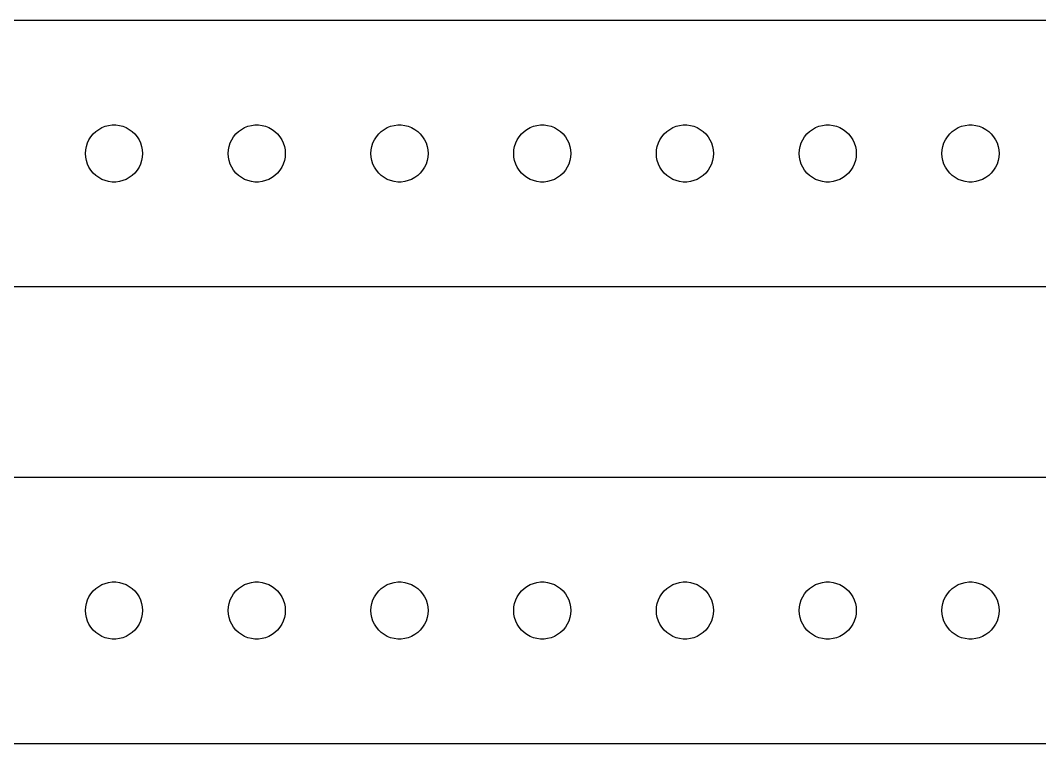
# Model space of a CAD drawing. Header units: metres. Extents: x -217 to 217, y 17 to 55.
# Drawn here: x -162.4 to -108.9, y 17 to 55 of the extents above; entities that cross this region are included whole.
import ezdxf

# ---------------------------------------------------------------- set-up
doc = ezdxf.new("R2010")
doc.units = ezdxf.units.M

msp = doc.modelspace()

# ---------------------------------------------------------------- linework, layer by layer
for p, q in [((212.314, 54.9901), (-212.314, 54.9901)), ((-158.304, 49.2665), (-158.139, 49.3572)), ((-158.139, 49.3572), (-157.964, 49.4266)), ((-157.964, 49.4266), (-157.781, 49.4734)), ((-157.781, 49.4734), (-157.594, 49.497)), ((-157.594, 49.497), (-157.406, 49.497)), ((-157.406, 49.497), (-157.219, 49.4734)), ((-157.219, 49.4734), (-157.036, 49.4266)), ((-157.036, 49.4266), (-156.861, 49.3572)), ((-156.861, 49.3572), (-156.696, 49.2665)), ((-150.804, 49.2665), (-150.639, 49.3572)), ((-150.639, 49.3572), (-150.464, 49.4266)), ((-150.464, 49.4266), (-150.281, 49.4734)), ((-150.281, 49.4734), (-150.094, 49.497)), ((-150.094, 49.497), (-149.906, 49.497)), ((-149.906, 49.497), (-149.719, 49.4734)), ((-149.719, 49.4734), (-149.536, 49.4266)), ((-149.536, 49.4266), (-149.361, 49.3572)), ((-149.361, 49.3572), (-149.196, 49.2665)), ((-143.304, 49.2665), (-143.139, 49.3572)), ((-143.139, 49.3572), (-142.964, 49.4266)), ((-142.964, 49.4266), (-142.781, 49.4734)), ((-142.781, 49.4734), (-142.594, 49.497)), ((-142.594, 49.497), (-142.406, 49.497)), ((-142.406, 49.497), (-142.219, 49.4734)), ((-142.219, 49.4734), (-142.036, 49.4266)), ((-142.036, 49.4266), (-141.861, 49.3572)), ((-141.861, 49.3572), (-141.696, 49.2665)), ((-135.804, 49.2665), (-135.639, 49.3572)), ((-135.639, 49.3572), (-135.464, 49.4266)), ((-135.464, 49.4266), (-135.281, 49.4734)), ((-135.281, 49.4734), (-135.094, 49.497)), ((-135.094, 49.497), (-134.906, 49.497)), ((-134.906, 49.497), (-134.719, 49.4734)), ((-134.719, 49.4734), (-134.536, 49.4266)), ((-134.536, 49.4266), (-134.361, 49.3572)), ((-134.361, 49.3572), (-134.196, 49.2665)), ((-128.304, 49.2665), (-128.139, 49.3572)), ((-128.139, 49.3572), (-127.964, 49.4266)), ((-127.964, 49.4266), (-127.781, 49.4734)), ((-127.781, 49.4734), (-127.594, 49.497)), ((-127.594, 49.497), (-127.406, 49.497)), ((-127.406, 49.497), (-127.219, 49.4734)), ((-127.219, 49.4734), (-127.036, 49.4266)), ((-127.036, 49.4266), (-126.861, 49.3572)), ((-126.861, 49.3572), (-126.696, 49.2665)), ((-120.804, 49.2665), (-120.639, 49.3572)), ((-120.639, 49.3572), (-120.464, 49.4266)), ((-120.464, 49.4266), (-120.281, 49.4734)), ((-120.281, 49.4734), (-120.094, 49.497)), ((-120.094, 49.497), (-119.906, 49.497)), ((-119.906, 49.497), (-119.719, 49.4734)), ((-119.719, 49.4734), (-119.536, 49.4266)), ((-119.536, 49.4266), (-119.361, 49.3572)), ((-119.361, 49.3572), (-119.196, 49.2665)), ((-113.304, 49.2665), (-113.139, 49.3572)), ((-113.139, 49.3572), (-112.964, 49.4266)), ((-112.964, 49.4266), (-112.781, 49.4734)), ((-112.781, 49.4734), (-112.594, 49.497)), ((-112.594, 49.497), (-112.406, 49.497)), ((-112.406, 49.497), (-112.219, 49.4734)), ((-112.219, 49.4734), (-112.036, 49.4266)), ((-112.036, 49.4266), (-111.861, 49.3572)), ((-111.861, 49.3572), (-111.696, 49.2665)), ((-158.814, 48.7226), (-158.714, 48.8817)), ((-158.714, 48.8817), (-158.593, 49.0268)), ((-158.593, 49.0268), (-158.456, 49.1558)), ((-158.456, 49.1558), (-158.304, 49.2665)), ((-156.696, 49.2665), (-156.544, 49.1558)), ((-156.544, 49.1558), (-156.407, 49.0268)), ((-156.407, 49.0268), (-156.286, 48.8817)), ((-156.286, 48.8817), (-156.186, 48.7226)), ((-151.314, 48.7226), (-151.214, 48.8817)), ((-151.214, 48.8817), (-151.093, 49.0268)), ((-151.093, 49.0268), (-150.956, 49.1558)), ((-150.956, 49.1558), (-150.804, 49.2665)), ((-149.196, 49.2665), (-149.044, 49.1558)), ((-149.044, 49.1558), (-148.907, 49.0268)), ((-148.907, 49.0268), (-148.786, 48.8817)), ((-148.786, 48.8817), (-148.686, 48.7226)), ((-143.814, 48.7226), (-143.714, 48.8817)), ((-143.714, 48.8817), (-143.593, 49.0268)), ((-143.593, 49.0268), (-143.456, 49.1558)), ((-143.456, 49.1558), (-143.304, 49.2665)), ((-141.696, 49.2665), (-141.544, 49.1558)), ((-141.544, 49.1558), (-141.407, 49.0268)), ((-141.407, 49.0268), (-141.286, 48.8817)), ((-141.286, 48.8817), (-141.186, 48.7226)), ((-136.314, 48.7226), (-136.214, 48.8817)), ((-136.214, 48.8817), (-136.093, 49.0268)), ((-136.093, 49.0268), (-135.956, 49.1558)), ((-135.956, 49.1558), (-135.804, 49.2665)), ((-134.196, 49.2665), (-134.044, 49.1558)), ((-134.044, 49.1558), (-133.907, 49.0268)), ((-133.907, 49.0268), (-133.786, 48.8817)), ((-133.786, 48.8817), (-133.686, 48.7226)), ((-128.814, 48.7226), (-128.714, 48.8817)), ((-128.714, 48.8817), (-128.593, 49.0268)), ((-128.593, 49.0268), (-128.456, 49.1558)), ((-128.456, 49.1558), (-128.304, 49.2665)), ((-126.696, 49.2665), (-126.544, 49.1558)), ((-126.544, 49.1558), (-126.407, 49.0268)), ((-126.407, 49.0268), (-126.286, 48.8817)), ((-126.286, 48.8817), (-126.186, 48.7226)), ((-121.314, 48.7226), (-121.214, 48.8817)), ((-121.214, 48.8817), (-121.093, 49.0268)), ((-121.093, 49.0268), (-120.956, 49.1558)), ((-120.956, 49.1558), (-120.804, 49.2665)), ((-119.196, 49.2665), (-119.044, 49.1558)), ((-119.044, 49.1558), (-118.907, 49.0268)), ((-118.907, 49.0268), (-118.786, 48.8817)), ((-118.786, 48.8817), (-118.686, 48.7226)), ((-113.814, 48.7226), (-113.714, 48.8817)), ((-113.714, 48.8817), (-113.593, 49.0268)), ((-113.593, 49.0268), (-113.456, 49.1558)), ((-113.456, 49.1558), (-113.304, 49.2665)), ((-111.696, 49.2665), (-111.544, 49.1558)), ((-111.544, 49.1558), (-111.407, 49.0268)), ((-111.407, 49.0268), (-111.286, 48.8817)), ((-111.286, 48.8817), (-111.186, 48.7226)), ((-158.988, 48.188), (-158.953, 48.373)), ((-158.953, 48.373), (-158.895, 48.5522)), ((-158.895, 48.5522), (-158.814, 48.7226)), ((-156.186, 48.7226), (-156.105, 48.5522)), ((-156.105, 48.5522), (-156.047, 48.373)), ((-156.047, 48.373), (-156.012, 48.188)), ((-151.488, 48.188), (-151.453, 48.373)), ((-151.453, 48.373), (-151.395, 48.5522)), ((-151.395, 48.5522), (-151.314, 48.7226)), ((-148.686, 48.7226), (-148.605, 48.5522)), ((-148.605, 48.5522), (-148.547, 48.373)), ((-148.547, 48.373), (-148.512, 48.188)), ((-143.988, 48.188), (-143.953, 48.373)), ((-143.953, 48.373), (-143.895, 48.5522)), ((-143.895, 48.5522), (-143.814, 48.7226)), ((-141.186, 48.7226), (-141.105, 48.5522)), ((-141.105, 48.5522), (-141.047, 48.373)), ((-141.047, 48.373), (-141.012, 48.188)), ((-136.488, 48.188), (-136.453, 48.373)), ((-136.453, 48.373), (-136.395, 48.5522)), ((-136.395, 48.5522), (-136.314, 48.7226)), ((-133.686, 48.7226), (-133.605, 48.5522)), ((-133.605, 48.5522), (-133.547, 48.373)), ((-133.547, 48.373), (-133.512, 48.188)), ((-128.988, 48.188), (-128.953, 48.373)), ((-128.953, 48.373), (-128.895, 48.5522)), ((-128.895, 48.5522), (-128.814, 48.7226)), ((-126.186, 48.7226), (-126.105, 48.5522)), ((-126.105, 48.5522), (-126.047, 48.373)), ((-126.047, 48.373), (-126.012, 48.188)), ((-121.488, 48.188), (-121.453, 48.373)), ((-121.453, 48.373), (-121.395, 48.5522)), ((-121.395, 48.5522), (-121.314, 48.7226)), ((-118.686, 48.7226), (-118.605, 48.5522)), ((-118.605, 48.5522), (-118.547, 48.373)), ((-118.547, 48.373), (-118.512, 48.188)), ((-113.988, 48.188), (-113.953, 48.373)), ((-113.953, 48.373), (-113.895, 48.5522)), ((-113.895, 48.5522), (-113.814, 48.7226)), ((-111.186, 48.7226), (-111.105, 48.5522)), ((-111.105, 48.5522), (-111.047, 48.373)), ((-111.047, 48.373), (-111.012, 48.188)), ((-159, 48), (-158.988, 48.188)), ((-158.988, 47.812), (-159, 48)), ((-158.953, 47.627), (-158.988, 47.812)), ((-156.012, 47.812), (-156.047, 47.627)), ((-156.012, 48.188), (-156, 48)), ((-156, 48), (-156.012, 47.812)), ((-151.5, 48), (-151.488, 48.188)), ((-151.488, 47.812), (-151.5, 48)), ((-151.453, 47.627), (-151.488, 47.812)), ((-148.512, 47.812), (-148.547, 47.627)), ((-148.512, 48.188), (-148.5, 48)), ((-148.5, 48), (-148.512, 47.812)), ((-144, 48), (-143.988, 48.188)), ((-143.988, 47.812), (-144, 48)), ((-143.953, 47.627), (-143.988, 47.812)), ((-141.012, 47.812), (-141.047, 47.627)), ((-141.012, 48.188), (-141, 48)), ((-141, 48), (-141.012, 47.812)), ((-136.5, 48), (-136.488, 48.188)), ((-136.488, 47.812), (-136.5, 48)), ((-136.453, 47.627), (-136.488, 47.812)), ((-133.512, 47.812), (-133.547, 47.627)), ((-133.512, 48.188), (-133.5, 48)), ((-133.5, 48), (-133.512, 47.812)), ((-129, 48), (-128.988, 48.188)), ((-128.988, 47.812), (-129, 48)), ((-128.953, 47.627), (-128.988, 47.812)), ((-126.012, 47.812), (-126.047, 47.627)), ((-126.012, 48.188), (-126, 48)), ((-126, 48), (-126.012, 47.812)), ((-121.5, 48), (-121.488, 48.188)), ((-121.488, 47.812), (-121.5, 48)), ((-121.453, 47.627), (-121.488, 47.812)), ((-118.512, 47.812), (-118.547, 47.627)), ((-118.512, 48.188), (-118.5, 48)), ((-118.5, 48), (-118.512, 47.812)), ((-114, 48), (-113.988, 48.188)), ((-113.988, 47.812), (-114, 48)), ((-113.953, 47.627), (-113.988, 47.812)), ((-111.012, 47.812), (-111.047, 47.627)), ((-111.012, 48.188), (-111, 48)), ((-111, 48), (-111.012, 47.812)), ((-158.895, 47.4478), (-158.953, 47.627)), ((-158.814, 47.2774), (-158.895, 47.4478)), ((-158.714, 47.1183), (-158.814, 47.2774)), ((-156.186, 47.2774), (-156.286, 47.1183)), ((-156.105, 47.4478), (-156.186, 47.2774)), ((-156.047, 47.627), (-156.105, 47.4478)), ((-151.395, 47.4478), (-151.453, 47.627)), ((-151.314, 47.2774), (-151.395, 47.4478)), ((-151.214, 47.1183), (-151.314, 47.2774)), ((-148.686, 47.2774), (-148.786, 47.1183)), ((-148.605, 47.4478), (-148.686, 47.2774)), ((-148.547, 47.627), (-148.605, 47.4478)), ((-143.895, 47.4478), (-143.953, 47.627)), ((-143.814, 47.2774), (-143.895, 47.4478)), ((-143.714, 47.1183), (-143.814, 47.2774)), ((-141.186, 47.2774), (-141.286, 47.1183)), ((-141.105, 47.4478), (-141.186, 47.2774)), ((-141.047, 47.627), (-141.105, 47.4478)), ((-136.395, 47.4478), (-136.453, 47.627)), ((-136.314, 47.2774), (-136.395, 47.4478)), ((-136.214, 47.1183), (-136.314, 47.2774)), ((-133.686, 47.2774), (-133.786, 47.1183)), ((-133.605, 47.4478), (-133.686, 47.2774)), ((-133.547, 47.627), (-133.605, 47.4478)), ((-128.895, 47.4478), (-128.953, 47.627)), ((-128.814, 47.2774), (-128.895, 47.4478)), ((-128.714, 47.1183), (-128.814, 47.2774)), ((-126.186, 47.2774), (-126.286, 47.1183)), ((-126.105, 47.4478), (-126.186, 47.2774)), ((-126.047, 47.627), (-126.105, 47.4478)), ((-121.395, 47.4478), (-121.453, 47.627)), ((-121.314, 47.2774), (-121.395, 47.4478)), ((-121.214, 47.1183), (-121.314, 47.2774)), ((-118.686, 47.2774), (-118.786, 47.1183)), ((-118.605, 47.4478), (-118.686, 47.2774)), ((-118.547, 47.627), (-118.605, 47.4478)), ((-113.895, 47.4478), (-113.953, 47.627)), ((-113.814, 47.2774), (-113.895, 47.4478)), ((-113.714, 47.1183), (-113.814, 47.2774)), ((-111.186, 47.2774), (-111.286, 47.1183)), ((-111.105, 47.4478), (-111.186, 47.2774)), ((-111.047, 47.627), (-111.105, 47.4478)), ((-158.593, 46.9732), (-158.714, 47.1183)), ((-158.456, 46.8442), (-158.593, 46.9732)), ((-158.304, 46.7335), (-158.456, 46.8442)), ((-158.139, 46.6428), (-158.304, 46.7335)), ((-157.964, 46.5734), (-158.139, 46.6428)), ((-156.861, 46.6428), (-157.036, 46.5734)), ((-156.696, 46.7335), (-156.861, 46.6428)), ((-156.544, 46.8442), (-156.696, 46.7335)), ((-156.407, 46.9732), (-156.544, 46.8442)), ((-156.286, 47.1183), (-156.407, 46.9732)), ((-151.093, 46.9732), (-151.214, 47.1183)), ((-150.956, 46.8442), (-151.093, 46.9732)), ((-150.804, 46.7335), (-150.956, 46.8442)), ((-150.639, 46.6428), (-150.804, 46.7335)), ((-150.464, 46.5734), (-150.639, 46.6428)), ((-149.361, 46.6428), (-149.536, 46.5734)), ((-149.196, 46.7335), (-149.361, 46.6428)), ((-149.044, 46.8442), (-149.196, 46.7335)), ((-148.907, 46.9732), (-149.044, 46.8442)), ((-148.786, 47.1183), (-148.907, 46.9732)), ((-143.593, 46.9732), (-143.714, 47.1183)), ((-143.456, 46.8442), (-143.593, 46.9732)), ((-143.304, 46.7335), (-143.456, 46.8442)), ((-143.139, 46.6428), (-143.304, 46.7335)), ((-142.964, 46.5734), (-143.139, 46.6428)), ((-141.861, 46.6428), (-142.036, 46.5734)), ((-141.696, 46.7335), (-141.861, 46.6428)), ((-141.544, 46.8442), (-141.696, 46.7335)), ((-141.407, 46.9732), (-141.544, 46.8442)), ((-141.286, 47.1183), (-141.407, 46.9732)), ((-136.093, 46.9732), (-136.214, 47.1183)), ((-135.956, 46.8442), (-136.093, 46.9732)), ((-135.804, 46.7335), (-135.956, 46.8442)), ((-135.639, 46.6428), (-135.804, 46.7335)), ((-135.464, 46.5734), (-135.639, 46.6428)), ((-134.361, 46.6428), (-134.536, 46.5734)), ((-134.196, 46.7335), (-134.361, 46.6428)), ((-134.044, 46.8442), (-134.196, 46.7335)), ((-133.907, 46.9732), (-134.044, 46.8442)), ((-133.786, 47.1183), (-133.907, 46.9732)), ((-128.593, 46.9732), (-128.714, 47.1183)), ((-128.456, 46.8442), (-128.593, 46.9732)), ((-128.304, 46.7335), (-128.456, 46.8442)), ((-128.139, 46.6428), (-128.304, 46.7335)), ((-127.964, 46.5734), (-128.139, 46.6428)), ((-126.861, 46.6428), (-127.036, 46.5734)), ((-126.696, 46.7335), (-126.861, 46.6428)), ((-126.544, 46.8442), (-126.696, 46.7335)), ((-126.407, 46.9732), (-126.544, 46.8442)), ((-126.286, 47.1183), (-126.407, 46.9732)), ((-121.093, 46.9732), (-121.214, 47.1183)), ((-120.956, 46.8442), (-121.093, 46.9732)), ((-120.804, 46.7335), (-120.956, 46.8442)), ((-120.639, 46.6428), (-120.804, 46.7335)), ((-120.464, 46.5734), (-120.639, 46.6428)), ((-119.361, 46.6428), (-119.536, 46.5734)), ((-119.196, 46.7335), (-119.361, 46.6428)), ((-119.044, 46.8442), (-119.196, 46.7335)), ((-118.907, 46.9732), (-119.044, 46.8442)), ((-118.786, 47.1183), (-118.907, 46.9732)), ((-113.593, 46.9732), (-113.714, 47.1183)), ((-113.456, 46.8442), (-113.593, 46.9732)), ((-113.304, 46.7335), (-113.456, 46.8442)), ((-113.139, 46.6428), (-113.304, 46.7335)), ((-112.964, 46.5734), (-113.139, 46.6428)), ((-111.861, 46.6428), (-112.036, 46.5734)), ((-111.696, 46.7335), (-111.861, 46.6428)), ((-111.544, 46.8442), (-111.696, 46.7335)), ((-111.407, 46.9732), (-111.544, 46.8442)), ((-111.286, 47.1183), (-111.407, 46.9732)), ((-157.781, 46.5266), (-157.964, 46.5734)), ((-157.594, 46.503), (-157.781, 46.5266)), ((-157.406, 46.503), (-157.594, 46.503)), ((-157.219, 46.5266), (-157.406, 46.503)), ((-157.036, 46.5734), (-157.219, 46.5266)), ((-150.281, 46.5266), (-150.464, 46.5734)), ((-150.094, 46.503), (-150.281, 46.5266)), ((-149.906, 46.503), (-150.094, 46.503)), ((-149.719, 46.5266), (-149.906, 46.503)), ((-149.536, 46.5734), (-149.719, 46.5266)), ((-142.781, 46.5266), (-142.964, 46.5734)), ((-142.594, 46.503), (-142.781, 46.5266)), ((-142.406, 46.503), (-142.594, 46.503)), ((-142.219, 46.5266), (-142.406, 46.503)), ((-142.036, 46.5734), (-142.219, 46.5266)), ((-135.281, 46.5266), (-135.464, 46.5734)), ((-135.094, 46.503), (-135.281, 46.5266)), ((-134.906, 46.503), (-135.094, 46.503)), ((-134.719, 46.5266), (-134.906, 46.503)), ((-134.536, 46.5734), (-134.719, 46.5266)), ((-127.781, 46.5266), (-127.964, 46.5734)), ((-127.594, 46.503), (-127.781, 46.5266)), ((-127.406, 46.503), (-127.594, 46.503)), ((-127.219, 46.5266), (-127.406, 46.503)), ((-127.036, 46.5734), (-127.219, 46.5266)), ((-120.281, 46.5266), (-120.464, 46.5734)), ((-120.094, 46.503), (-120.281, 46.5266)), ((-119.906, 46.503), (-120.094, 46.503)), ((-119.719, 46.5266), (-119.906, 46.503)), ((-119.536, 46.5734), (-119.719, 46.5266)), ((-112.781, 46.5266), (-112.964, 46.5734)), ((-112.594, 46.503), (-112.781, 46.5266)), ((-112.406, 46.503), (-112.594, 46.503)), ((-112.219, 46.5266), (-112.406, 46.503)), ((-112.036, 46.5734), (-112.219, 46.5266)), ((-212.314, 41.0099), (212.314, 41.0099)), ((212.314, 30.9901), (-212.314, 30.9901)), ((-158.456, 25.1558), (-158.304, 25.2665)), ((-158.304, 25.2665), (-158.139, 25.3572)), ((-158.139, 25.3572), (-157.964, 25.4266)), ((-157.964, 25.4266), (-157.781, 25.4734)), ((-157.781, 25.4734), (-157.594, 25.497)), ((-157.594, 25.497), (-157.406, 25.497)), ((-157.406, 25.497), (-157.219, 25.4734)), ((-157.219, 25.4734), (-157.036, 25.4266)), ((-157.036, 25.4266), (-156.861, 25.3572)), ((-156.861, 25.3572), (-156.696, 25.2665)), ((-156.696, 25.2665), (-156.544, 25.1558)), ((-150.956, 25.1558), (-150.804, 25.2665)), ((-150.804, 25.2665), (-150.639, 25.3572)), ((-150.639, 25.3572), (-150.464, 25.4266)), ((-150.464, 25.4266), (-150.281, 25.4734)), ((-150.281, 25.4734), (-150.094, 25.497)), ((-150.094, 25.497), (-149.906, 25.497)), ((-149.906, 25.497), (-149.719, 25.4734)), ((-149.719, 25.4734), (-149.536, 25.4266)), ((-149.536, 25.4266), (-149.361, 25.3572)), ((-149.361, 25.3572), (-149.196, 25.2665)), ((-149.196, 25.2665), (-149.044, 25.1558)), ((-143.456, 25.1558), (-143.304, 25.2665)), ((-143.304, 25.2665), (-143.139, 25.3572)), ((-143.139, 25.3572), (-142.964, 25.4266)), ((-142.964, 25.4266), (-142.781, 25.4734)), ((-142.781, 25.4734), (-142.594, 25.497)), ((-142.594, 25.497), (-142.406, 25.497)), ((-142.406, 25.497), (-142.219, 25.4734)), ((-142.219, 25.4734), (-142.036, 25.4266)), ((-142.036, 25.4266), (-141.861, 25.3572)), ((-141.861, 25.3572), (-141.696, 25.2665)), ((-141.696, 25.2665), (-141.544, 25.1558)), ((-135.956, 25.1558), (-135.804, 25.2665)), ((-135.804, 25.2665), (-135.639, 25.3572)), ((-135.639, 25.3572), (-135.464, 25.4266)), ((-135.464, 25.4266), (-135.281, 25.4734)), ((-135.281, 25.4734), (-135.094, 25.497)), ((-135.094, 25.497), (-134.906, 25.497)), ((-134.906, 25.497), (-134.719, 25.4734)), ((-134.719, 25.4734), (-134.536, 25.4266)), ((-134.536, 25.4266), (-134.361, 25.3572)), ((-134.361, 25.3572), (-134.196, 25.2665)), ((-134.196, 25.2665), (-134.044, 25.1558)), ((-128.456, 25.1558), (-128.304, 25.2665)), ((-128.304, 25.2665), (-128.139, 25.3572)), ((-128.139, 25.3572), (-127.964, 25.4266)), ((-127.964, 25.4266), (-127.781, 25.4734)), ((-127.781, 25.4734), (-127.594, 25.497)), ((-127.594, 25.497), (-127.406, 25.497)), ((-127.406, 25.497), (-127.219, 25.4734)), ((-127.219, 25.4734), (-127.036, 25.4266)), ((-127.036, 25.4266), (-126.861, 25.3572)), ((-126.861, 25.3572), (-126.696, 25.2665)), ((-126.696, 25.2665), (-126.544, 25.1558)), ((-120.956, 25.1558), (-120.804, 25.2665)), ((-120.804, 25.2665), (-120.639, 25.3572)), ((-120.639, 25.3572), (-120.464, 25.4266)), ((-120.464, 25.4266), (-120.281, 25.4734)), ((-120.281, 25.4734), (-120.094, 25.497)), ((-120.094, 25.497), (-119.906, 25.497)), ((-119.906, 25.497), (-119.719, 25.4734)), ((-119.719, 25.4734), (-119.536, 25.4266)), ((-119.536, 25.4266), (-119.361, 25.3572)), ((-119.361, 25.3572), (-119.196, 25.2665)), ((-119.196, 25.2665), (-119.044, 25.1558)), ((-113.456, 25.1558), (-113.304, 25.2665)), ((-113.304, 25.2665), (-113.139, 25.3572)), ((-113.139, 25.3572), (-112.964, 25.4266)), ((-112.964, 25.4266), (-112.781, 25.4734)), ((-112.781, 25.4734), (-112.594, 25.497)), ((-112.594, 25.497), (-112.406, 25.497)), ((-112.406, 25.497), (-112.219, 25.4734)), ((-112.219, 25.4734), (-112.036, 25.4266)), ((-112.036, 25.4266), (-111.861, 25.3572)), ((-111.861, 25.3572), (-111.696, 25.2665)), ((-111.696, 25.2665), (-111.544, 25.1558)), ((-158.895, 24.5522), (-158.814, 24.7226)), ((-158.814, 24.7226), (-158.714, 24.8817)), ((-158.714, 24.8817), (-158.593, 25.0268)), ((-158.593, 25.0268), (-158.456, 25.1558)), ((-156.544, 25.1558), (-156.407, 25.0268)), ((-156.407, 25.0268), (-156.286, 24.8817)), ((-156.286, 24.8817), (-156.186, 24.7226)), ((-156.186, 24.7226), (-156.105, 24.5522)), ((-151.395, 24.5522), (-151.314, 24.7226)), ((-151.314, 24.7226), (-151.214, 24.8817)), ((-151.214, 24.8817), (-151.093, 25.0268)), ((-151.093, 25.0268), (-150.956, 25.1558)), ((-149.044, 25.1558), (-148.907, 25.0268)), ((-148.907, 25.0268), (-148.786, 24.8817)), ((-148.786, 24.8817), (-148.686, 24.7226)), ((-148.686, 24.7226), (-148.605, 24.5522)), ((-143.895, 24.5522), (-143.814, 24.7226)), ((-143.814, 24.7226), (-143.714, 24.8817)), ((-143.714, 24.8817), (-143.593, 25.0268)), ((-143.593, 25.0268), (-143.456, 25.1558)), ((-141.544, 25.1558), (-141.407, 25.0268)), ((-141.407, 25.0268), (-141.286, 24.8817)), ((-141.286, 24.8817), (-141.186, 24.7226)), ((-141.186, 24.7226), (-141.105, 24.5522)), ((-136.395, 24.5522), (-136.314, 24.7226)), ((-136.314, 24.7226), (-136.214, 24.8817)), ((-136.214, 24.8817), (-136.093, 25.0268)), ((-136.093, 25.0268), (-135.956, 25.1558)), ((-134.044, 25.1558), (-133.907, 25.0268)), ((-133.907, 25.0268), (-133.786, 24.8817)), ((-133.786, 24.8817), (-133.686, 24.7226)), ((-133.686, 24.7226), (-133.605, 24.5522)), ((-128.895, 24.5522), (-128.814, 24.7226)), ((-128.814, 24.7226), (-128.714, 24.8817)), ((-128.714, 24.8817), (-128.593, 25.0268)), ((-128.593, 25.0268), (-128.456, 25.1558)), ((-126.544, 25.1558), (-126.407, 25.0268)), ((-126.407, 25.0268), (-126.286, 24.8817)), ((-126.286, 24.8817), (-126.186, 24.7226)), ((-126.186, 24.7226), (-126.105, 24.5522)), ((-121.395, 24.5522), (-121.314, 24.7226)), ((-121.314, 24.7226), (-121.214, 24.8817)), ((-121.214, 24.8817), (-121.093, 25.0268)), ((-121.093, 25.0268), (-120.956, 25.1558)), ((-119.044, 25.1558), (-118.907, 25.0268)), ((-118.907, 25.0268), (-118.786, 24.8817)), ((-118.786, 24.8817), (-118.686, 24.7226)), ((-118.686, 24.7226), (-118.605, 24.5522)), ((-113.895, 24.5522), (-113.814, 24.7226)), ((-113.814, 24.7226), (-113.714, 24.8817)), ((-113.714, 24.8817), (-113.593, 25.0268)), ((-113.593, 25.0268), (-113.456, 25.1558)), ((-111.544, 25.1558), (-111.407, 25.0268)), ((-111.407, 25.0268), (-111.286, 24.8817)), ((-111.286, 24.8817), (-111.186, 24.7226)), ((-111.186, 24.7226), (-111.105, 24.5522)), ((-159, 24), (-158.988, 24.188)), ((-158.988, 24.188), (-158.953, 24.373)), ((-158.953, 24.373), (-158.895, 24.5522)), ((-156.105, 24.5522), (-156.047, 24.373)), ((-156.047, 24.373), (-156.012, 24.188)), ((-156.012, 24.188), (-156, 24)), ((-151.5, 24), (-151.488, 24.188)), ((-151.488, 24.188), (-151.453, 24.373)), ((-151.453, 24.373), (-151.395, 24.5522)), ((-148.605, 24.5522), (-148.547, 24.373)), ((-148.547, 24.373), (-148.512, 24.188)), ((-148.512, 24.188), (-148.5, 24)), ((-144, 24), (-143.988, 24.188)), ((-143.988, 24.188), (-143.953, 24.373)), ((-143.953, 24.373), (-143.895, 24.5522)), ((-141.105, 24.5522), (-141.047, 24.373)), ((-141.047, 24.373), (-141.012, 24.188)), ((-141.012, 24.188), (-141, 24)), ((-136.5, 24), (-136.488, 24.188)), ((-136.488, 24.188), (-136.453, 24.373)), ((-136.453, 24.373), (-136.395, 24.5522)), ((-133.605, 24.5522), (-133.547, 24.373)), ((-133.547, 24.373), (-133.512, 24.188)), ((-133.512, 24.188), (-133.5, 24)), ((-129, 24), (-128.988, 24.188)), ((-128.988, 24.188), (-128.953, 24.373)), ((-128.953, 24.373), (-128.895, 24.5522)), ((-126.105, 24.5522), (-126.047, 24.373)), ((-126.047, 24.373), (-126.012, 24.188)), ((-126.012, 24.188), (-126, 24)), ((-121.5, 24), (-121.488, 24.188)), ((-121.488, 24.188), (-121.453, 24.373)), ((-121.453, 24.373), (-121.395, 24.5522)), ((-118.605, 24.5522), (-118.547, 24.373)), ((-118.547, 24.373), (-118.512, 24.188)), ((-118.512, 24.188), (-118.5, 24)), ((-114, 24), (-113.988, 24.188)), ((-113.988, 24.188), (-113.953, 24.373)), ((-113.953, 24.373), (-113.895, 24.5522)), ((-111.105, 24.5522), (-111.047, 24.373)), ((-111.047, 24.373), (-111.012, 24.188)), ((-111.012, 24.188), (-111, 24)), ((-158.988, 23.812), (-159, 24)), ((-158.953, 23.627), (-158.988, 23.812)), ((-158.895, 23.4478), (-158.953, 23.627)), ((-156.047, 23.627), (-156.105, 23.4478)), ((-156.012, 23.812), (-156.047, 23.627)), ((-156, 24), (-156.012, 23.812)), ((-151.488, 23.812), (-151.5, 24)), ((-151.453, 23.627), (-151.488, 23.812)), ((-151.395, 23.4478), (-151.453, 23.627)), ((-148.547, 23.627), (-148.605, 23.4478)), ((-148.512, 23.812), (-148.547, 23.627)), ((-148.5, 24), (-148.512, 23.812)), ((-143.988, 23.812), (-144, 24)), ((-143.953, 23.627), (-143.988, 23.812)), ((-143.895, 23.4478), (-143.953, 23.627)), ((-141.047, 23.627), (-141.105, 23.4478)), ((-141.012, 23.812), (-141.047, 23.627)), ((-141, 24), (-141.012, 23.812)), ((-136.488, 23.812), (-136.5, 24)), ((-136.453, 23.627), (-136.488, 23.812)), ((-136.395, 23.4478), (-136.453, 23.627)), ((-133.547, 23.627), (-133.605, 23.4478)), ((-133.512, 23.812), (-133.547, 23.627)), ((-133.5, 24), (-133.512, 23.812)), ((-128.988, 23.812), (-129, 24)), ((-128.953, 23.627), (-128.988, 23.812)), ((-128.895, 23.4478), (-128.953, 23.627)), ((-126.047, 23.627), (-126.105, 23.4478)), ((-126.012, 23.812), (-126.047, 23.627)), ((-126, 24), (-126.012, 23.812)), ((-121.488, 23.812), (-121.5, 24)), ((-121.453, 23.627), (-121.488, 23.812)), ((-121.395, 23.4478), (-121.453, 23.627)), ((-118.547, 23.627), (-118.605, 23.4478)), ((-118.512, 23.812), (-118.547, 23.627)), ((-118.5, 24), (-118.512, 23.812)), ((-113.988, 23.812), (-114, 24)), ((-113.953, 23.627), (-113.988, 23.812)), ((-113.895, 23.4478), (-113.953, 23.627)), ((-111.047, 23.627), (-111.105, 23.4478)), ((-111.012, 23.812), (-111.047, 23.627)), ((-111, 24), (-111.012, 23.812)), ((-158.814, 23.2774), (-158.895, 23.4478)), ((-158.714, 23.1183), (-158.814, 23.2774)), ((-158.593, 22.9732), (-158.714, 23.1183)), ((-156.286, 23.1183), (-156.407, 22.9732)), ((-156.186, 23.2774), (-156.286, 23.1183)), ((-156.105, 23.4478), (-156.186, 23.2774)), ((-151.314, 23.2774), (-151.395, 23.4478)), ((-151.214, 23.1183), (-151.314, 23.2774)), ((-151.093, 22.9732), (-151.214, 23.1183)), ((-148.786, 23.1183), (-148.907, 22.9732)), ((-148.686, 23.2774), (-148.786, 23.1183)), ((-148.605, 23.4478), (-148.686, 23.2774)), ((-143.814, 23.2774), (-143.895, 23.4478)), ((-143.714, 23.1183), (-143.814, 23.2774)), ((-143.593, 22.9732), (-143.714, 23.1183)), ((-141.286, 23.1183), (-141.407, 22.9732)), ((-141.186, 23.2774), (-141.286, 23.1183)), ((-141.105, 23.4478), (-141.186, 23.2774)), ((-136.314, 23.2774), (-136.395, 23.4478)), ((-136.214, 23.1183), (-136.314, 23.2774)), ((-136.093, 22.9732), (-136.214, 23.1183)), ((-133.786, 23.1183), (-133.907, 22.9732)), ((-133.686, 23.2774), (-133.786, 23.1183)), ((-133.605, 23.4478), (-133.686, 23.2774)), ((-128.814, 23.2774), (-128.895, 23.4478)), ((-128.714, 23.1183), (-128.814, 23.2774)), ((-128.593, 22.9732), (-128.714, 23.1183)), ((-126.286, 23.1183), (-126.407, 22.9732)), ((-126.186, 23.2774), (-126.286, 23.1183)), ((-126.105, 23.4478), (-126.186, 23.2774)), ((-121.314, 23.2774), (-121.395, 23.4478)), ((-121.214, 23.1183), (-121.314, 23.2774)), ((-121.093, 22.9732), (-121.214, 23.1183)), ((-118.786, 23.1183), (-118.907, 22.9732)), ((-118.686, 23.2774), (-118.786, 23.1183)), ((-118.605, 23.4478), (-118.686, 23.2774)), ((-113.814, 23.2774), (-113.895, 23.4478)), ((-113.714, 23.1183), (-113.814, 23.2774)), ((-113.593, 22.9732), (-113.714, 23.1183)), ((-111.286, 23.1183), (-111.407, 22.9732)), ((-111.186, 23.2774), (-111.286, 23.1183)), ((-111.105, 23.4478), (-111.186, 23.2774)), ((-158.456, 22.8442), (-158.593, 22.9732)), ((-158.304, 22.7335), (-158.456, 22.8442)), ((-158.139, 22.6428), (-158.304, 22.7335)), ((-157.964, 22.5734), (-158.139, 22.6428)), ((-157.781, 22.5266), (-157.964, 22.5734)), ((-157.594, 22.503), (-157.781, 22.5266)), ((-157.406, 22.503), (-157.594, 22.503)), ((-157.219, 22.5266), (-157.406, 22.503)), ((-157.036, 22.5734), (-157.219, 22.5266)), ((-156.861, 22.6428), (-157.036, 22.5734)), ((-156.696, 22.7335), (-156.861, 22.6428)), ((-156.544, 22.8442), (-156.696, 22.7335)), ((-156.407, 22.9732), (-156.544, 22.8442)), ((-150.956, 22.8442), (-151.093, 22.9732)), ((-150.804, 22.7335), (-150.956, 22.8442)), ((-150.639, 22.6428), (-150.804, 22.7335)), ((-150.464, 22.5734), (-150.639, 22.6428)), ((-150.281, 22.5266), (-150.464, 22.5734)), ((-150.094, 22.503), (-150.281, 22.5266)), ((-149.906, 22.503), (-150.094, 22.503)), ((-149.719, 22.5266), (-149.906, 22.503)), ((-149.536, 22.5734), (-149.719, 22.5266)), ((-149.361, 22.6428), (-149.536, 22.5734)), ((-149.196, 22.7335), (-149.361, 22.6428)), ((-149.044, 22.8442), (-149.196, 22.7335)), ((-148.907, 22.9732), (-149.044, 22.8442)), ((-143.456, 22.8442), (-143.593, 22.9732)), ((-143.304, 22.7335), (-143.456, 22.8442)), ((-143.139, 22.6428), (-143.304, 22.7335)), ((-142.964, 22.5734), (-143.139, 22.6428)), ((-142.781, 22.5266), (-142.964, 22.5734)), ((-142.594, 22.503), (-142.781, 22.5266)), ((-142.406, 22.503), (-142.594, 22.503)), ((-142.219, 22.5266), (-142.406, 22.503)), ((-142.036, 22.5734), (-142.219, 22.5266)), ((-141.861, 22.6428), (-142.036, 22.5734)), ((-141.696, 22.7335), (-141.861, 22.6428)), ((-141.544, 22.8442), (-141.696, 22.7335)), ((-141.407, 22.9732), (-141.544, 22.8442)), ((-135.956, 22.8442), (-136.093, 22.9732)), ((-135.804, 22.7335), (-135.956, 22.8442)), ((-135.639, 22.6428), (-135.804, 22.7335)), ((-135.464, 22.5734), (-135.639, 22.6428)), ((-135.281, 22.5266), (-135.464, 22.5734)), ((-135.094, 22.503), (-135.281, 22.5266)), ((-134.906, 22.503), (-135.094, 22.503)), ((-134.719, 22.5266), (-134.906, 22.503)), ((-134.536, 22.5734), (-134.719, 22.5266)), ((-134.361, 22.6428), (-134.536, 22.5734)), ((-134.196, 22.7335), (-134.361, 22.6428)), ((-134.044, 22.8442), (-134.196, 22.7335)), ((-133.907, 22.9732), (-134.044, 22.8442)), ((-128.456, 22.8442), (-128.593, 22.9732)), ((-128.304, 22.7335), (-128.456, 22.8442)), ((-128.139, 22.6428), (-128.304, 22.7335)), ((-127.964, 22.5734), (-128.139, 22.6428)), ((-127.781, 22.5266), (-127.964, 22.5734)), ((-127.594, 22.503), (-127.781, 22.5266)), ((-127.406, 22.503), (-127.594, 22.503)), ((-127.219, 22.5266), (-127.406, 22.503)), ((-127.036, 22.5734), (-127.219, 22.5266)), ((-126.861, 22.6428), (-127.036, 22.5734)), ((-126.696, 22.7335), (-126.861, 22.6428)), ((-126.544, 22.8442), (-126.696, 22.7335)), ((-126.407, 22.9732), (-126.544, 22.8442)), ((-120.956, 22.8442), (-121.093, 22.9732)), ((-120.804, 22.7335), (-120.956, 22.8442)), ((-120.639, 22.6428), (-120.804, 22.7335)), ((-120.464, 22.5734), (-120.639, 22.6428)), ((-120.281, 22.5266), (-120.464, 22.5734)), ((-120.094, 22.503), (-120.281, 22.5266)), ((-119.906, 22.503), (-120.094, 22.503)), ((-119.719, 22.5266), (-119.906, 22.503)), ((-119.536, 22.5734), (-119.719, 22.5266)), ((-119.361, 22.6428), (-119.536, 22.5734)), ((-119.196, 22.7335), (-119.361, 22.6428)), ((-119.044, 22.8442), (-119.196, 22.7335)), ((-118.907, 22.9732), (-119.044, 22.8442)), ((-113.456, 22.8442), (-113.593, 22.9732)), ((-113.304, 22.7335), (-113.456, 22.8442)), ((-113.139, 22.6428), (-113.304, 22.7335)), ((-112.964, 22.5734), (-113.139, 22.6428)), ((-112.781, 22.5266), (-112.964, 22.5734)), ((-112.594, 22.503), (-112.781, 22.5266)), ((-112.406, 22.503), (-112.594, 22.503)), ((-112.219, 22.5266), (-112.406, 22.503)), ((-112.036, 22.5734), (-112.219, 22.5266)), ((-111.861, 22.6428), (-112.036, 22.5734)), ((-111.696, 22.7335), (-111.861, 22.6428)), ((-111.544, 22.8442), (-111.696, 22.7335)), ((-111.407, 22.9732), (-111.544, 22.8442)), ((-212.314, 17.0099), (212.314, 17.0099))]:
    msp.add_line(p, q)

doc.saveas('drawing.dxf')
